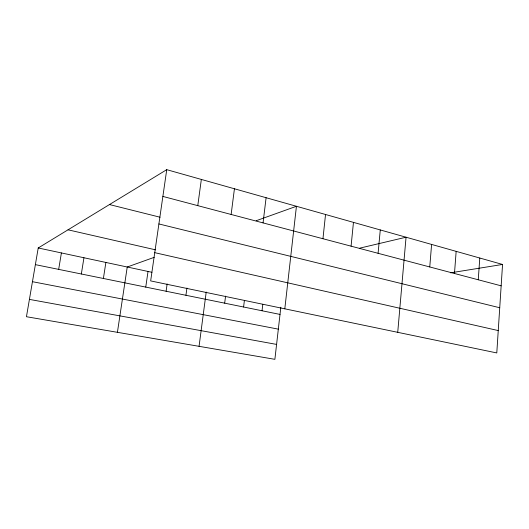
<?xml version="1.0" encoding="UTF-8"?>
<svg xmlns="http://www.w3.org/2000/svg" width="529" height="529" viewBox="0 0 529 529"><rect width="100%" height="100%" fill="white"/><g stroke="black" fill="none" stroke-linecap="round" stroke-linejoin="round"><path stroke-width="0.79" d="M502.55 264.454L496.791 352.942L150.659 280.906L166.741 169.67L502.55 264.454L450.596 272.825M478.256 279.781L479.79 258.033M454.477 273.493L456.157 251.361M429.76 266.96L431.598 244.424M397.729 332.324L406.054 237.217L359.819 248.127M378.09 253.305L380.278 229.943M351.077 246.17L353.458 222.372M322.954 238.738L325.533 214.49M284.807 308.824L296.438 206.277L256.215 220.719M280.839 307.23L274.882 359.33L26.45 316.719L38.227 247.975L166.741 169.67M262.034 310.768L262.801 304.294M263.058 222.907L266.1 197.714M243.591 307.012L244.398 300.465M231.133 214.47L234.433 188.774M224.68 303.163L225.579 296.101M199.063 346.33L206.211 292.061M197.773 205.649L201.344 179.437M185.937 295.281L186.922 288.047M166.106 291.248L167.138 283.921M145.753 287.102L148.027 271.456M117.418 332.324L127.238 267.006L154.197 257.332M103.393 278.485L105.879 262.444M81.34 273.996L83.946 257.755M58.673 269.38L61.404 252.935M29.419 299.394L276.588 344.412M32.448 281.692L278.333 329.144M35.37 264.639L280.02 314.424M38.227 247.975L151.922 272.29M154.739 252.664L498.245 330.572M68.029 229.817L155.619 249.853M158.892 223.946L499.733 307.752M109.483 204.558L160.042 217.214M162.872 196.424L501.161 285.832"/></g></svg>
